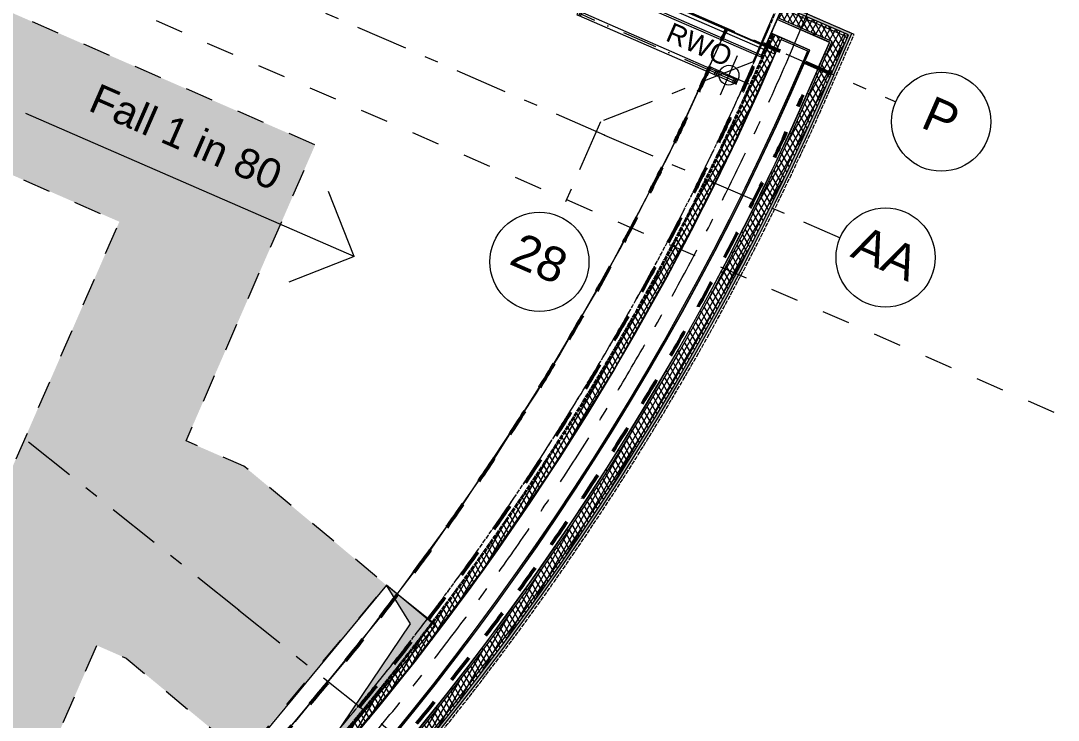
# Model space of a CAD drawing. Header units: millimetres. Extents: x -50172 to 162135, y -142603 to 4572.
# Drawn here: x -8827 to 1637, y -61521 to -54466 of the extents above; entities that cross this region are included whole.
import ezdxf
from ezdxf.enums import TextEntityAlignment as Align

# ---------------------------------------------------------------- set-up
doc = ezdxf.new("R2010")
doc.units = ezdxf.units.MM
doc.header["$MEASUREMENT"] = 0
for name, pattern in [('Dashed', [564.444447, 282.222223, -282.222223]), ('Dot & Dashed', [670.277762, 352.777767, -176.388884, 0, -141.111112]), ('Double Dashed', [1093.611073, 529.166651, -211.666656, 141.111112, -211.666656]), ('Hidden Line', [55, 45, -10])]:
    doc.linetypes.add(name, pattern=pattern)
for name, color, linetype in [('A-20-M_Floor_Slab', 7, 'Continuous'), ('A-20-M_Roof', 7, 'Continuous'), ('A-25-M_Curtain_Wall', 7, 'Continuous'), ('A-25-M_Wall_Ext', 7, 'Continuous'), ('A-95-MC_Marker_Section_P2.Marker', 7, 'Continuous'), ('New_A-15-MG_Structural_Grid_Phase_2', 7, 'Continuous'), ('New_A-20-M_Roof', 7, 'Continuous'), ('New_A-20-M_Roof_Accessory', 7, 'Continuous'), ('New_A-25-M_Wall_Ext', 7, 'Continuous'), ('New_A-25-M_Wall_Int', 7, 'Continuous')]:
    doc.layers.add(name, color=color, linetype=linetype)
for name, color, linetype, lineweight, true_color in [('A-20-M_Floor_Slab_Pen_No__107', 7, 'Continuous', 15, 0xa6a6a6), ('A-25-M_Curtain_Wall_Pen_No__69', 7, 'Continuous', 20, 0x606060), ('A-25-M_Wall_Ext_Pen_No__107', 7, 'Continuous', 15, 0xa6a6a6), ('New_A-15-MG_Structural_Grid_Phase_2_Pen_No__222', 7, 'Continuous', 13, 0x65af33), ('New_A-20-M_Roof_Accessory_Pen_No__61', 7, 'Continuous', 20, 0x6a6a6a), ('New_A-20-M_Roof_Accessory_Pen_No__81', 7, 'Continuous', 20, 0x6a6a6a), ('New_A-25-M_Wall_Ext_Pen_No__64', 7, 'Continuous', 20, 0x606060), ('New_A-95-P_Drawing_Pen_No__82', 7, 'Continuous', 20, 0xaaaaaa)]:
    doc.layers.add(name, color=color, linetype=linetype, lineweight=lineweight, true_color=true_color)
for name, color, linetype, lineweight in [('A-20-M_Floor_Slab_Pen_No__193', 7, 'Continuous', 18), ('A-20-M_Floor_Slab_Pen_No__195', 7, 'Continuous', 35), ('A-20-M_Floor_Slab_Pen_No__4', 7, 'Continuous', 20), ('A-20-M_Floor_Slab_Pen_No__87', 8, 'Continuous', 20), ('A-20-M_Floor_Slab_Pen_No__89', 8, 'Continuous', 20), ('A-20-M_Roof_Accessory_Pen_No__156', 5, 'Continuous', 50), ('A-20-M_Roof_Pen_No__93', 8, 'Continuous', 13), ('A-25-M_Curtain_Wall_Pen_No__90', 8, 'Continuous', 20), ('A-25-M_Wall_Ext_Pen_No__1', 7, 'Continuous', 13), ('A-25-M_Wall_Ext_Pen_No__195', 7, 'Continuous', 35), ('A-25-M_Wall_Ext_Pen_No__4', 7, 'Continuous', 20), ('A-95-MC_Marker_Section_P2.Marker_Pen_No__1', 7, 'Continuous', 13), ('New_A-20-M_Roof_Accessory_Pen_No__1', 7, 'Continuous', 13), ('New_A-20-M_Roof_Accessory_Pen_No__156', 5, 'Continuous', 50), ('New_A-20-M_Roof_Pen_No__92', 8, 'Continuous', 13), ('New_A-25-M_Wall_Ext_Pen_No__16', 7, 'Continuous', 20), ('New_A-25-M_Wall_Int_Pen_No__174', 1, 'Continuous', 25), ('New_A-25-M_Wall_Int_Pen_No__87', 8, 'Continuous', 20), ('New_A-60-M_Mechanical_Pen_No__1', 7, 'Continuous', 13), ('New_A-95-P_Drawing_Pen_No__1', 7, 'Continuous', 13), ('New_A-95-P_Text_1_50_GA_Pen_No__1', 7, 'Continuous', 13)]:
    doc.layers.add(name, color=color, linetype=linetype, lineweight=lineweight)
doc.styles.add('GENERATED_STYLE_4', font='')
doc.styles.get('GENERATED_STYLE_4').set_extended_font_data('Swis721 BT')
pattern_1 = [(60, (0, 0), (-43.30127, 25), []), (120, (0, 0), (43.30127, 25), [])]
pattern_2 = [(0, (0, 0), (0, 200), [])]
pattern_3 = [(156.4404, (0, 0), (69.2305, 158.76755), [0, -100]), (156.4404, (-80.45, -59.4), (69.2305, 158.76755), [0, -100])]

# ---------------------------------------------------------------- blocks, each defined once
blk = doc.blocks.new('Roof_8_1', base_point=(-44547, -52585))
at = {"layer": 'New_A-20-M_Roof_Pen_No__92', "linetype": 'Continuous', "flags": 128}
for points in [[(-6675, -52382), (-1209, -54774)], [(-1209, -54774), (-1376, -55158), (-1596, -55638), (-1826, -56114), (-2065, -56585), (-2312, -57052), (-2569, -57514), (-2834, -57972), (-3108, -58424), (-3390, -58871), (-3681, -59312), (-3980, -59748), (-4287, -60178), (-4603, -60602), (-4926, -61020), (-5258, -61432), (-5597, -61837)], [(-5138, -60160), (-6562, -61883)], [(-4644, -60568), (-5138, -60160)], [(-6068, -62291), (-4644, -60568)]]:
    blk.add_lwpolyline(points, dxfattribs=at)
blk = doc.blocks.new('Slab_10_1', base_point=(-1355, -54813))
at = {"layer": 'A-20-M_Floor_Slab_Pen_No__89', "linetype": 'Continuous', "flags": 128}
blk.add_lwpolyline([(-1355, -54813), (-1168, -54385), (-6529, -52047), (-6716, -52476)], close=True, dxfattribs=at)
blk = doc.blocks.new('Wall_203_1', base_point=(-444, -54595))
at = {"layer": 'A-25-M_Wall_Ext_Pen_No__107', "linetype": 'Continuous'}
h = blk.add_hatch(dxfattribs=at)
h.set_pattern_fill('Batt_Insulation_0001', color=256, style=0, pattern_type=2)
h.set_pattern_definition(pattern_1)
h.paths.add_polyline_path([(-650, -55000), (-480, -54609), (-513, -54622), (-673, -54990)])
blk.add_hatch(color=256, dxfattribs=at).paths.add_polyline_path([(-625, -55010), (-444, -54595), (-480, -54609), (-650, -55000)])
at = {"layer": 'A-25-M_Wall_Ext_Pen_No__107', "linetype": 'Continuous', "lineweight": 0, "true_color": 0x535353}
for points in [[(-781, -54943), (-668, -54683), (-671, -54684), (-783, -54942)], [(-921, -54883), (-868, -54762), (-871, -54763), (-923, -54882)]]:
    blk.add_hatch(color=251, dxfattribs=at).paths.add_polyline_path(points)
at = {"layer": 'A-25-M_Wall_Ext_Pen_No__107', "linetype": 'Continuous'}
h = blk.add_hatch(dxfattribs=at)
h.set_pattern_fill('Plywood_0001', color=256, style=0, pattern_type=2)
h.set_pattern_definition(pattern_2)
h.paths.add_polyline_path([(-765, -54950), (-644, -54674), (-668, -54683), (-781, -54943)])
h = blk.add_hatch(dxfattribs=at)
h.set_pattern_fill('Batt_Insulation_0001', color=256, style=0, pattern_type=2)
h.set_pattern_definition(pattern_1)
h.paths.add_polyline_path([(-673, -54990), (-513, -54622), (-644, -54674), (-765, -54950)])
h = blk.add_hatch(dxfattribs=at)
h.set_pattern_fill('Plaster_0001', color=256, style=0, pattern_type=2)
h.set_pattern_definition([(66.4404, (0, 0), (-158.76755, 69.2305), [0, -100]), (66.4404, (-59.4, 80.45), (-158.76755, 69.2305), [0, -100])])
h.paths.add_polyline_path([(-923, -54882), (-871, -54763), (-891, -54770), (-937, -54876)])
at = {"layer": 'A-25-M_Wall_Ext_Pen_No__1', "linetype": 'Continuous'}
for p, q in [((-650, -55000), (-480, -54609)), ((-783, -54942), (-671, -54684)), ((-781, -54943), (-668, -54683)), ((-765, -54950), (-644, -54674)), ((-673, -54990), (-513, -54622)), ((-923, -54882), (-871, -54763)), ((-921, -54883), (-868, -54762))]:
    blk.add_line(p, q, dxfattribs=at)
at = {"layer": 'A-25-M_Wall_Ext_Pen_No__1', "linetype": 'Continuous', "flags": 128}
for points in [[(-625, -55010), (-444, -54595)], [(-891, -54770), (-937, -54876)]]:
    blk.add_lwpolyline(points, dxfattribs=at)
blk = doc.blocks.new('Wall_204_1', base_point=(-38295, -69817))
at = {"layer": 'A-25-M_Wall_Ext_Pen_No__107', "linetype": 'Continuous', "lineweight": 0, "true_color": 0x535353}
for points in [[(-38161, -69524, 0.417286), (-921, -54883), (-923, -54882, -0.417285), (-38160, -69522)], [(-38224, -69662, 0.417299), (-781, -54943), (-783, -54942, -0.417299), (-38223, -69660)]]:
    blk.add_hatch(color=251, dxfattribs=at).paths.add_polyline_path(points)
at = {"layer": 'A-25-M_Wall_Ext_Pen_No__107', "linetype": 'Continuous'}
h = blk.add_hatch(dxfattribs=at)
h.set_pattern_fill('Plaster_0001', color=256, style=0, pattern_type=2)
h.set_pattern_definition([(201.458, (0, 0), (-63.3617, 161.19955), [0, -100]), (201.458, (-14.85, -98.89), (-63.3617, 161.19955), [0, -100])])
h.paths.add_polyline_path([(-38160, -69522, 0.417285), (-923, -54882), (-937, -54876, -0.417284), (-38154, -69508)])
blk.add_hatch(color=256, dxfattribs=at).paths.add_polyline_path([(-38295, -69817, 0.417314), (-625, -55010), (-650, -55000, -0.417312), (-38283, -69792)])
h = blk.add_hatch(dxfattribs=at)
h.set_pattern_fill('Batt_Insulation_0001', color=256, style=0, pattern_type=2)
h.set_pattern_definition(pattern_1)
h.paths.add_polyline_path([(-38283, -69792, 0.417312), (-650, -55000), (-673, -54990, -0.41731), (-38273, -69770)])
h = blk.add_hatch(dxfattribs=at)
h.set_pattern_fill('Batt_Insulation_0001', color=256, style=0, pattern_type=2)
h.set_pattern_definition(pattern_1)
h.paths.add_polyline_path([(-38273, -69770, 0.41731), (-673, -54990), (-765, -54950, -0.417301), (-38232, -69679)])
h = blk.add_hatch(dxfattribs=at)
h.set_pattern_fill('Plywood_0001', color=256, style=0, pattern_type=2)
h.set_pattern_definition(pattern_2)
h.paths.add_polyline_path([(-38232, -69679, 0.417301), (-765, -54950), (-781, -54943, -0.417299), (-38224, -69662)])
at = {"layer": 'A-25-M_Wall_Ext_Pen_No__1', "linetype": 'Continuous'}
for radius, start, end in [(28148, 246.1625, 336.7628), (28146, 246.1625, 336.7628), (28131, 246.1629, 336.7629), (28470, 246.1551, 336.7609), (28443, 246.1557, 336.7611), (28418, 246.1562, 336.7612), (28318, 246.1585, 336.7618), (28300, 246.159, 336.7619), (28298, 246.159, 336.7619)]:
    blk.add_arc((-26785, -43777), radius, start, end, dxfattribs=at)
blk = doc.blocks.new('Wall_209_1', base_point=(-444, -54595))
at = {"layer": 'A-25-M_Wall_Ext_Pen_No__107', "linetype": 'Continuous'}
blk.add_hatch(color=256, dxfattribs=at).paths.add_polyline_path([(-444, -54595), (-1130, -54296), (-1140, -54321), (-480, -54609)])
h = blk.add_hatch(dxfattribs=at)
h.set_pattern_fill('Batt_Insulation_0001', color=256, style=0, pattern_type=2)
h.set_pattern_definition(pattern_1)
h.paths.add_polyline_path([(-513, -54622), (-1150, -54344), (-1190, -54436), (-644, -54674)])
h = blk.add_hatch(dxfattribs=at)
h.set_pattern_fill('Batt_Insulation_0001', color=256, style=0, pattern_type=2)
h.set_pattern_definition(pattern_1)
h.paths.add_polyline_path([(-480, -54609), (-1140, -54321), (-1150, -54344), (-513, -54622)])
h = blk.add_hatch(dxfattribs=at)
h.set_pattern_fill('Plywood_0001', color=256, style=0, pattern_type=2)
h.set_pattern_definition(pattern_2)
h.paths.add_polyline_path([(-644, -54674), (-1190, -54436), (-1198, -54452), (-668, -54683)])
at = {"layer": 'A-25-M_Wall_Ext_Pen_No__107', "linetype": 'Continuous', "lineweight": 0, "true_color": 0x535353}
for points in [[(-668, -54683), (-1198, -54452), (-1198, -54454), (-671, -54684)], [(-868, -54762), (-1258, -54592), (-1259, -54593), (-871, -54763)]]:
    blk.add_hatch(color=251, dxfattribs=at).paths.add_polyline_path(points)
at = {"layer": 'A-25-M_Wall_Ext_Pen_No__107', "linetype": 'Continuous'}
h = blk.add_hatch(dxfattribs=at)
h.set_pattern_fill('Plaster_0001', color=256, style=0, pattern_type=2)
h.set_pattern_definition(pattern_3)
h.paths.add_polyline_path([(-1242, -54601), (-1259, -54593), (-1265, -54607), (-1248, -54614)])
h = blk.add_hatch(dxfattribs=at)
h.set_pattern_fill('Batt_Insulation_0001', color=256, style=0, pattern_type=2)
h.set_pattern_definition(pattern_1)
h.paths.add_polyline_path([(-1247, -54615), (-1157, -54654), (-1151, -54641), (-1241, -54601)])
h = blk.add_hatch(dxfattribs=at)
h.set_pattern_fill('Plaster_0001', color=256, style=0, pattern_type=2)
h.set_pattern_definition(pattern_3)
h.paths.add_polyline_path([(-1157, -54654), (-891, -54770), (-871, -54763), (-1151, -54641)])
at = {"layer": 'A-25-M_Wall_Ext_Pen_No__1', "linetype": 'Continuous'}
for p, q in [((-513, -54622), (-1150, -54344)), ((-480, -54609), (-1140, -54321)), ((-668, -54683), (-1198, -54452)), ((-671, -54684), (-1198, -54454)), ((-644, -54674), (-1190, -54436)), ((-1242, -54601), (-1259, -54593)), ((-868, -54762), (-1258, -54592)), ((-1241, -54601), (-1242, -54601)), ((-1151, -54641), (-1241, -54601)), ((-871, -54763), (-1151, -54641))]:
    blk.add_line(p, q, dxfattribs=at)
at = {"layer": 'A-25-M_Wall_Ext_Pen_No__1', "linetype": 'Continuous', "flags": 128}
for points in [[(-1130, -54296), (-1265, -54607)], [(-444, -54595), (-1130, -54296)], [(-1265, -54607), (-1248, -54614)], [(-1157, -54654), (-891, -54770)]]:
    blk.add_lwpolyline(points, dxfattribs=at)
at = {"layer": 'A-25-M_Wall_Ext_Pen_No__195', "linetype": 'Hidden Line'}
for p, q in [((-1242, -54601), (-1248, -54614)), ((-1247, -54615), (-1241, -54601))]:
    blk.add_line(p, q, dxfattribs=at)
at = {"layer": 'A-25-M_Wall_Ext_Pen_No__4', "linetype": 'Continuous'}
blk.add_line((-1157, -54654), (-1151, -54641), dxfattribs=at)
blk = doc.blocks.new('Wall_216_1', base_point=(-7024, -52232))
at = {"layer": 'A-20-M_Floor_Slab_Pen_No__87', "linetype": 'Continuous', "flags": 128}
for points in [[(-7063, -52322), (-7024, -52232)], [(-1315, -54722), (-7024, -52232)], [(-7064, -52324), (-7063, -52322)], [(-7064, -52324), (-6899, -52396)], [(-6807, -52436), (-1355, -54813)], [(-1354, -54812), (-1315, -54722)], [(-1355, -54813), (-1354, -54812)]]:
    blk.add_lwpolyline(points, dxfattribs=at)
blk = doc.blocks.new('Wall_217_1', base_point=(-1203, -54760))
at = {"layer": 'A-20-M_Floor_Slab_Pen_No__107', "linetype": 'Continuous'}
h = blk.add_hatch(dxfattribs=at)
h.set_pattern_fill('Batt_Insulation_0001', color=256, style=0, pattern_type=2)
h.set_pattern_definition(pattern_1)
h.paths.add_polyline_path([(-1247, -54615), (-1293, -54721), (-1203, -54760), (-1157, -54654)])
at = {"layer": 'A-20-M_Floor_Slab_Pen_No__193', "linetype": 'Continuous', "flags": 128}
for points in [[(-1295, -54720), (-1293, -54721)], [(-1293, -54721), (-1203, -54760)]]:
    blk.add_lwpolyline(points, dxfattribs=at)
at = {"layer": 'A-20-M_Floor_Slab_Pen_No__195', "linetype": 'Hidden Line'}
blk.add_line((-1247, -54615), (-1293, -54721), dxfattribs=at)
at = {"layer": 'A-20-M_Floor_Slab_Pen_No__195', "linetype": 'Hidden Line', "flags": 128}
blk.add_lwpolyline([(-1248, -54614), (-1295, -54720)], dxfattribs=at)
at = {"layer": 'A-20-M_Floor_Slab_Pen_No__4', "linetype": 'Continuous', "flags": 128}
blk.add_lwpolyline([(-1203, -54760), (-1157, -54654)], dxfattribs=at)
blk = doc.blocks.new('*X685')
at = {"layer": 'A-20-M_Floor_Slab_Pen_No__107', "linetype": 'Continuous'}
for points in [[(-1443, -55050), (-1441, -55050), (-1374, -54900), (-1376, -54900)], [(-1353, -54849), (-1376, -54900), (-1374, -54900), (-1353, -54854)], [(-1443, -55050), (-1503, -55181), (-1503, -55186), (-1441, -55050)], [(-1714, -55650), (-1712, -55650), (-1653, -55519), (-1653, -55514)], [(-1788, -55800), (-1786, -55800), (-1717, -55660), (-1712, -55650), (-1714, -55650), (-1718, -55659)], [(-1788, -55800), (-1803, -55829), (-1803, -55834), (-1786, -55800)], [(-1953, -56131), (-2012, -56250), (-2010, -56250), (-1953, -56136)], [(-2086, -56400), (-2084, -56400), (-2010, -56250), (-2012, -56250)], [(-2086, -56400), (-2103, -56433), (-2103, -56437), (-2084, -56400)], [(-2253, -56722), (-2323, -56850), (-2320, -56850), (-2253, -56726)], [(-2403, -56997), (-2403, -57000), (-2402, -57000), (-2320, -56850), (-2323, -56850)], [(-2403, -57000), (-2403, -57002), (-2402, -57000)], [(-2649, -57450), (-2647, -57450), (-2565, -57300), (-2567, -57300)], [(-2567, -57300), (-2565, -57300), (-2553, -57277), (-2553, -57273)], [(-2703, -57548), (-2667, -57487), (-2647, -57450), (-2649, -57450), (-2669, -57486), (-2703, -57544)], [(-2853, -57797), (-2914, -57900), (-2912, -57900), (-2853, -57801)], [(-2914, -57900), (-3003, -58050), (-3003, -58050), (-3001, -58050), (-2912, -57900)], [(-3003, -58054), (-3001, -58050), (-3003, -58050)], [(-3277, -58500), (-3274, -58500), (-3193, -58373), (-3179, -58350), (-3181, -58350), (-3194, -58372)], [(-3153, -58303), (-3181, -58350), (-3179, -58350), (-3153, -58306)], [(-3277, -58500), (-3303, -58541), (-3303, -58545), (-3274, -58500)], [(-3567, -58950), (-3564, -58950), (-3468, -58800), (-3470, -58800)], [(-3470, -58800), (-3468, -58800), (-3453, -58777), (-3453, -58774)], [(-3567, -58950), (-3603, -59006), (-3603, -59010), (-3564, -58950)], [(-3865, -59400), (-3863, -59400), (-3758, -59250), (-3761, -59250)], [(-3753, -59239), (-3761, -59250), (-3758, -59250), (-3753, -59243)], [(-3903, -59454), (-3903, -59457), (-3863, -59400), (-3865, -59400)], [(-4180, -59850), (-4177, -59850), (-4073, -59700), (-4075, -59700)], [(-4053, -59669), (-4075, -59700), (-4073, -59700), (-4053, -59672)], [(-4203, -59883), (-4203, -59887), (-4177, -59850), (-4180, -59850)], [(-4503, -60296), (-4503, -60299), (-4391, -60150), (-4393, -60150)], [(-4393, -60150), (-4391, -60150), (-4353, -60100), (-4353, -60097)], [(-4733, -60600), (-4730, -60600), (-4653, -60498), (-4653, -60494)], [(-4803, -60693), (-4803, -60696), (-4730, -60600), (-4733, -60600)], [(-4959, -60900), (-4957, -60900), (-4953, -60895), (-4953, -60892)], [(-4963, -60905), (-5081, -61050), (-5079, -61050), (-4961, -60906), (-4957, -60900), (-4959, -60900)], [(-5081, -61050), (-5103, -61077), (-5103, -61080), (-5079, -61050)], [(-5253, -61261), (-5326, -61350), (-5323, -61350), (-5253, -61264)], [(-5326, -61350), (-5403, -61445), (-5403, -61448), (-5323, -61350)]]:
    blk.add_hatch(color=256, dxfattribs=at).paths.add_polyline_path(points)
blk = doc.blocks.new('Wall_236_1', base_point=(-30501, -71268))
at = {"layer": 'A-20-M_Floor_Slab_Pen_No__107', "linetype": 'Continuous'}
h = blk.add_hatch(dxfattribs=at)
h.set_pattern_fill('Batt_Insulation_0001', color=256, style=0, pattern_type=2)
h.set_pattern_definition(pattern_1)
h.paths.add_polyline_path([(-1293, -54721, -0.336913), (-30502, -71270), (-30515, -71368, 0.336913), (-1203, -54760)])
at = {"layer": 'A-20-M_Floor_Slab_Pen_No__193', "linetype": 'Continuous', "flags": 128}
for points in [[(-1295, -54720), (-1293, -54721)], [(-1293, -54721), (-1203, -54760)]]:
    blk.add_lwpolyline(points, dxfattribs=at)
at = {"layer": 'A-20-M_Floor_Slab_Pen_No__195', "linetype": 'Hidden Line'}
for radius in [27739, 27737]:
    blk.add_arc((-26784, -43782), radius, 262.2968, 336.7743, dxfattribs=at)
at = {"layer": 'A-20-M_Floor_Slab_Pen_No__4', "linetype": 'Continuous'}
blk.add_arc((-26784, -43782), 27837, 262.2968, 336.7743, dxfattribs=at)
at = {"layer": 'A-20-M_Floor_Slab', "color": 250, "lineweight": 50, "true_color": 0x2a2a2a}
blk.add_blockref('*X685', (0, 0), dxfattribs=at)
blk = doc.blocks.new('Morph_1_1')
at = {"layer": 'A-20-M_Roof_Pen_No__93', "linetype": 'Continuous', "flags": 128}
for points in [[(-1725, -54584), (-2231, -55689), (-2786, -56771), (-3388, -57826), (-4036, -58854), (-4730, -59852), (-5468, -60818), (-6247, -61751)], [(-1222, -54804), (-1725, -54584)], [(-5638, -61884), (-4880, -60958), (-4162, -60001), (-3486, -59014), (-2852, -57999), (-2263, -56958), (-1719, -55892), (-1222, -54804)]]:
    blk.add_lwpolyline(points, dxfattribs=at)
blk = doc.blocks.new('Morph_3_1')
at = {"layer": 'A-20-M_Roof_Pen_No__93', "linetype": 'Continuous', "flags": 128}
for points in [[(-6874, -52339), (-1725, -54584)], [(-1725, -54584), (-2299, -55828), (-2934, -57042), (-3630, -58222), (-4384, -59366), (-5194, -60471), (-6059, -61533), (-6976, -62551), (-7943, -63522), (-8958, -64442), (-10017, -65311), (-11119, -66125), (-12260, -66883), (-13438, -67583), (-14649, -68223), (-15891, -68801), (-17161, -69316)]]:
    blk.add_lwpolyline(points, dxfattribs=at)
blk = doc.blocks.new('Railing Horizontal 19_2')
at = {"layer": 'New_A-25-M_Wall_Ext_Pen_No__16', "linetype": 'Dot & Dashed'}
blk.add_line((0, 0), (1510, 0), dxfattribs=at)
at = {"layer": 'New_A-25-M_Wall_Ext_Pen_No__64', "linetype": 'Continuous'}
for p, q in [((20, 20), (-20, 20)), ((-20, 20), (-20, -20)), ((0, 20), (0, -20)), ((1510, 20), (0, 20)), ((20, -20), (20, 20)), ((1530, 20), (1490, 20)), ((1490, 20), (1490, -20)), ((1510, -20), (1510, 20)), ((1530, -20), (1530, 20)), ((-20, -20), (20, -20)), ((0, -20), (1510, -20)), ((1490, -20), (1530, -20))]:
    blk.add_line(p, q, dxfattribs=at)
blk = doc.blocks.new('Railing Horizontal 19_3')
at = {"layer": 'New_A-25-M_Wall_Ext_Pen_No__16', "linetype": 'Dot & Dashed'}
blk.add_line((0, 0), (200, 0), dxfattribs=at)
at = {"layer": 'New_A-25-M_Wall_Ext_Pen_No__64', "linetype": 'Continuous'}
for p, q in [((20, 20), (-20, 20)), ((-20, 20), (-20, -20)), ((0, 20), (0, -20)), ((200, 20), (0, 20)), ((20, -20), (20, 20)), ((220, 20), (180, 20)), ((180, 20), (180, -20)), ((200, -20), (200, 20)), ((220, -20), (220, 20)), ((-20, -20), (20, -20)), ((0, -20), (200, -20)), ((180, -20), (220, -20))]:
    blk.add_line(p, q, dxfattribs=at)
blk = doc.blocks.new('Standard grid marker_12')
at = {"layer": 'New_A-15-MG_Structural_Grid_Phase_2_Pen_No__222', "linetype": 'Double Dashed'}
for p, q in [((2591, 1), (0, 1)), ((2591, 0), (2591, 1)), ((2591, 0), (19467, 0))]:
    blk.add_line(p, q, dxfattribs=at)
blk.add_point((2591, 0), dxfattribs=at)
at = {"layer": 'New_A-15-MG_Structural_Grid_Phase_2_Pen_No__222', "style": 'GENERATED_STYLE_4'}
for tag, p in [('AC_MarkerText_1_0', (-500, 44)), ('AC_MarkerText_1_1', (22558, 44))]:
    blk.add_attdef(tag, text='', height=350, rotation=195.0277, dxfattribs=at).set_placement(p, align=Align.MIDDLE_CENTER)
blk = doc.blocks.new('Standard grid marker_13')
at = {"layer": 'New_A-15-MG_Structural_Grid_Phase_2_Pen_No__222', "linetype": 'Double Dashed'}
for q in [(0, 0), (20064, 0)]:
    blk.add_line((2591, 0), q, dxfattribs=at)
at = {"layer": 'New_A-15-MG_Structural_Grid_Phase_2_Pen_No__222', "linetype": 'Continuous'}
blk.add_circle((-500, 0), 500, dxfattribs=at)
at = {"layer": 'New_A-15-MG_Structural_Grid_Phase_2_Pen_No__222', "linetype": 'Double Dashed'}
blk.add_point((2591, 0), dxfattribs=at)
blk.add_point((2591, 0), dxfattribs=at)
at = {"layer": 'New_A-15-MG_Structural_Grid_Phase_2_Pen_No__222', "style": 'GENERATED_STYLE_4'}
for tag, p in [('AC_MarkerText_1_0', (-500, 43)), ('AC_MarkerText_1_1', (23154, 43))]:
    blk.add_attdef(tag, text='', height=350, rotation=180, dxfattribs=at).set_placement(p, align=Align.MIDDLE_CENTER)
blk = doc.blocks.new('Standard grid marker_24')
at = {"layer": 'New_A-15-MG_Structural_Grid_Phase_2_Pen_No__222', "linetype": 'Double Dashed'}
blk.add_line((-311, 27976), (-826, 27970), dxfattribs=at)
blk.add_arc((0, 0), 27978, 0, 90.636, dxfattribs=at)
at = {"layer": 'New_A-15-MG_Structural_Grid_Phase_2_Pen_No__222', "style": 'GENERATED_STYLE_4'}
blk.add_attdef('AC_MarkerText_1', text='', height=350, rotation=90.3066, dxfattribs=at).set_placement((-1326, 28008), align=Align.MIDDLE_CENTER)
blk = doc.blocks.new('Beam_7_1', base_point=(-6529, -52047))
at = {"layer": 'A-25-M_Curtain_Wall_Pen_No__69', "linetype": 'Dot & Dashed'}
blk.add_line((-6529, -52047), (-1169, -54384), dxfattribs=at)
at = {"layer": 'A-25-M_Curtain_Wall_Pen_No__90', "linetype": 'Continuous'}
for p, q in [((-6724, -52494), (-6520, -52028)), ((-6520, -52028), (-1161, -54365)), ((-6724, -52494), (-1364, -54831)), ((-1364, -54831), (-1161, -54365))]:
    blk.add_line(p, q, dxfattribs=at)
blk = doc.blocks.new('Beam_8_1', base_point=(-1414, -54844))
at = {"layer": 'A-25-M_Curtain_Wall_Pen_No__69', "linetype": 'Dot & Dashed'}
blk.add_line((-1414, -54844), (-1168, -54280), dxfattribs=at)
at = {"layer": 'A-25-M_Curtain_Wall_Pen_No__90', "linetype": 'Hidden Line'}
for p, q in [((-1414, -54844), (-1168, -54280)), ((-423, -54604), (-1168, -54280)), ((-669, -55169), (-423, -54604))]:
    blk.add_line(p, q, dxfattribs=at)
blk = doc.blocks.new('Beam_9_1', base_point=(-37983, -69091))
at = {"layer": 'A-25-M_Curtain_Wall_Pen_No__69', "linetype": 'Dot & Dashed'}
blk.add_arc((-26783, -43782), 27676, 246.129, 336.4401, dxfattribs=at)
at = {"layer": 'A-25-M_Curtain_Wall_Pen_No__90', "linetype": 'Hidden Line'}
for radius, start in [(27676, 246.129), (28489, 246.1079)]:
    blk.add_arc((-26783, -43782), radius, start, 336.4401, dxfattribs=at)
blk = doc.blocks.new('Polyline_8_1', base_point=(-5464, -56845))
at = {"layer": 'New_A-20-M_Roof_Accessory_Pen_No__1', "linetype": 'Continuous'}
for q in [(-5723, -56187), (-6122, -57104)]:
    blk.add_line((-5464, -56845), q, dxfattribs=at)
at = {"layer": 'New_A-20-M_Roof_Accessory_Pen_No__81', "linetype": 'Continuous', "flags": 128}
blk.add_lwpolyline([(-5464, -56845), (-8775, -55401)], dxfattribs=at)
blk = doc.blocks.new('Wall_254_1', base_point=(-1315, -54719))
at = {"layer": 'New_A-25-M_Wall_Int_Pen_No__87', "linetype": 'Continuous', "flags": 128}
for points in [[(-6877, -51896), (-6957, -52078)], [(-1169, -54384), (-6877, -51895)], [(-6877, -51895), (-6877, -51896)], [(-6958, -52082), (-7016, -52214)], [(-6957, -52079), (-6958, -52082)], [(-6957, -52078), (-6957, -52079)], [(-7017, -52216), (-7023, -52230)], [(-7023, -52230), (-1315, -54719)], [(-7016, -52214), (-7017, -52216)], [(-1169, -54385), (-1249, -54567)], [(-1169, -54384), (-1169, -54385)], [(-1250, -54571), (-1308, -54702)], [(-1249, -54568), (-1250, -54571)], [(-1249, -54567), (-1249, -54568)], [(-1309, -54705), (-1315, -54719)], [(-1308, -54702), (-1309, -54705)]]:
    blk.add_lwpolyline(points, dxfattribs=at)
blk = doc.blocks.new('Standard grid marker_31')
at = {"layer": 'New_A-15-MG_Structural_Grid_Phase_2_Pen_No__222', "linetype": 'Double Dashed'}
for p, q in [((1042, 1170), (0, 1170)), ((2212, 0), (1042, 1170)), ((2212, 0), (53473, 0))]:
    blk.add_line(p, q, dxfattribs=at)
at = {"layer": 'New_A-15-MG_Structural_Grid_Phase_2_Pen_No__222', "linetype": 'Continuous'}
blk.add_circle((-500, 1170), 500, dxfattribs=at)
at = {"layer": 'New_A-15-MG_Structural_Grid_Phase_2_Pen_No__222', "linetype": 'Double Dashed'}
blk.add_point((2212, 0), dxfattribs=at)
at = {"layer": 'New_A-15-MG_Structural_Grid_Phase_2_Pen_No__222', "style": 'GENERATED_STYLE_4'}
for tag, p in [('AC_MarkerText_1_0', (-500, 1206)), ('AC_MarkerText_1_1', (56184, 1206))]:
    blk.add_attdef(tag, text='', height=350, rotation=270, dxfattribs=at).set_placement(p, align=Align.MIDDLE_CENTER)
blk = doc.blocks.new('Standard grid marker_38')
at = {"layer": 'New_A-15-MG_Structural_Grid_Phase_2_Pen_No__222', "linetype": 'Double Dashed'}
blk.add_line((6679, 0), (0, 0), dxfattribs=at)
at = {"layer": 'New_A-15-MG_Structural_Grid_Phase_2_Pen_No__222', "linetype": 'Continuous'}
blk.add_circle((-500, 0), 500, dxfattribs=at)
at = {"layer": 'New_A-15-MG_Structural_Grid_Phase_2_Pen_No__222', "style": 'GENERATED_STYLE_4'}
for tag, p in [('AC_MarkerText_1_0', (-500, 43)), ('AC_MarkerText_1_1', (24048, 43))]:
    blk.add_attdef(tag, text='', height=350, rotation=180, dxfattribs=at).set_placement(p, align=Align.MIDDLE_CENTER)
blk = doc.blocks.new('Cutting Plane_5_1', base_point=(10470, -62287))
at = {"layer": 'A-95-MC_Marker_Section_P2.Marker_Pen_No__1', "linetype": 'Dashed'}
blk.add_line((3665, -59319), (-44301, -38404), dxfattribs=at)

msp = doc.modelspace()

# ---------------------------------------------------------------- hatches: boundary and pattern name
at = {"layer": 'New_A-60-M_Mechanical_Pen_No__1', "linetype": 'Continuous'}
msp.add_hatch(color=256, dxfattribs=at).paths.add_polyline_path([(-6071, -62294), (-4897, -60550), (-5138, -60160), (-4668, -60534)])
at = {"layer": 'New_A-95-P_Drawing_Pen_No__82', "linetype": 'Continuous', "lineweight": 0, "true_color": 0x2a2a2a}
msp.add_hatch(color=250, dxfattribs=at).paths.add_polyline_path([(-31001, -67079), (-31521, -70510), (-29294, -70845), (-29001, -68897), (-23859, -69671), (-18647, -67626), (-17907, -69474), (-15833, -68638), (-16553, -66804), (-9482, -64030), (-8059, -60766), (-7765, -60895), (-6575, -61878), (-5138, -60160), (-6333, -59160), (-6576, -58958), (-6866, -58832), (-7160, -58704), (-5858, -55719), (-15993, -51300), (-15874, -51025), (-20732, -48907), (-20852, -49182), (-22410, -48502), (-23289, -50518), (-21731, -51197), (-21843, -51454), (-20193, -52174), (-20341, -52513), (-18920, -53133), (-18772, -52793), (-17076, -53533), (-16964, -53276), (-14122, -54515), (-12343, -54526), (-11583, -54857), (-13411, -59048, -0.198912), (-13824, -59447), (-24028, -63475), (-30288, -62494), (-30767, -65554), (-28544, -65902), (-28298, -64331), (-23868, -65025), (-20230, -63588), (-19748, -64808), (-17655, -63982), (-18137, -62762), (-13276, -60843, 0.198912), (-12036, -59648), (-11810, -59131), (-11517, -59259), (-10789, -59860), (-10617, -59651), (-9356, -58125), (-10328, -57323), (-10617, -57196), (-10911, -57068), (-10208, -55457), (-7832, -56493), (-10609, -62861), (-24033, -68128)])

# ---------------------------------------------------------------- linework, layer by layer
at = {"layer": 'A-20-M_Roof_Accessory_Pen_No__156', "linetype": 'Dashed', "flags": 128}
for points in [[(-38653, -69626), (-38191, -68567, 0.421906), (-1707, -54542)], [(-38286, -69786), (-37987, -69098, 0.417571), (-1340, -54700)]]:
    msp.add_lwpolyline(points, format="xyb", dxfattribs=at)
msp.add_lwpolyline([(-652, -55000), (-1340, -54700)], dxfattribs=at)
at = {"layer": 'New_A-20-M_Roof_Accessory_Pen_No__156', "linetype": 'Dashed', "flags": 128}
msp.add_lwpolyline([(-38070, -69096), (-37276, -69442, 0.411078), (-937, -55214)], format="xyb", dxfattribs=at)
at = {"layer": 'New_A-20-M_Roof_Accessory_Pen_No__61', "linetype": 'Continuous', "flags": 128}
for points in [[(-1770, -55213), (-1597, -54817)], [(-1882, -54929), (-1486, -55101)]]:
    msp.add_lwpolyline(points, dxfattribs=at)
at = {"layer": 'New_A-20-M_Roof_Accessory_Pen_No__61', "linetype": 'Continuous'}
msp.add_circle((-1684, -55015), 100, dxfattribs=at)
at = {"layer": 'New_A-25-M_Wall_Int_Pen_No__174', "linetype": 'Continuous'}
msp.add_line((-495, -54608), (-486, -54612), dxfattribs=at)
at = {"layer": 'New_A-60-M_Mechanical_Pen_No__1', "linetype": 'Continuous', "flags": 128}
msp.add_lwpolyline([(-6071, -62294), (-4897, -60550), (-5138, -60160), (-4668, -60534)], close=True, dxfattribs=at)
at = {"layer": 'New_A-95-P_Drawing_Pen_No__1', "linetype": 'Dashed', "flags": 128}
msp.add_lwpolyline([(-31001, -67079), (-31521, -70510), (-29294, -70845), (-29001, -68897), (-23859, -69671), (-18647, -67626), (-17907, -69474), (-15833, -68638), (-16553, -66804), (-9482, -64030), (-8059, -60766), (-7765, -60895), (-6575, -61878), (-5138, -60160), (-6333, -59160), (-6576, -58958), (-6866, -58832), (-7160, -58704), (-5858, -55719), (-15993, -51300), (-15874, -51025), (-20732, -48907), (-20852, -49182), (-22410, -48502), (-23289, -50518), (-21731, -51197), (-21843, -51454), (-20193, -52174), (-20341, -52513), (-18920, -53133), (-18772, -52793), (-17076, -53533), (-16964, -53276), (-14122, -54515), (-12343, -54526), (-11583, -54857), (-13411, -59048, -0.198912), (-13824, -59447), (-24028, -63475), (-30288, -62494), (-30767, -65554), (-28544, -65902), (-28298, -64331), (-23868, -65025), (-20230, -63588), (-19748, -64808), (-17655, -63982), (-18137, -62762), (-13276, -60843, 0.198912), (-12036, -59648), (-11810, -59131), (-11517, -59259), (-10789, -59860), (-10617, -59651), (-9356, -58125), (-10328, -57323), (-10617, -57196), (-10911, -57068), (-10208, -55457), (-7832, -56493), (-10609, -62861), (-24033, -68128)], format="xyb", close=True, dxfattribs=at)

# ---------------------------------------------------------------- block references
at = {"layer": 'A-20-M_Floor_Slab', "color": 8, "linetype": 'Continuous', "lineweight": 20}
msp.add_blockref('Slab_10_1', (-1355, -54813), dxfattribs=at)
at = {"layer": 'A-20-M_Floor_Slab', "color": 250, "lineweight": 50, "true_color": 0x2a2a2a}
for name, p in [('Wall_216_1', (-7024, -52232)), ('Wall_217_1', (-1203, -54760)), ('Wall_236_1', (-30501, -71268))]:
    msp.add_blockref(name, p, dxfattribs=at)
at = {"layer": 'A-20-M_Roof', "linetype": 'Continuous', "lineweight": 0}
for name in ['Morph_3_1', 'Morph_1_1']:
    msp.add_blockref(name, (0, 0), dxfattribs=at)
at = {"layer": 'A-25-M_Curtain_Wall', "color": 8, "lineweight": 20}
for name, p in [('Beam_7_1', (-6529, -52047)), ('Beam_8_1', (-1414, -54844)), ('Beam_9_1', (-37983, -69091))]:
    msp.add_blockref(name, p, dxfattribs=at)
at = {"layer": 'A-25-M_Wall_Ext', "color": 250, "lineweight": 50, "true_color": 0x2a2a2a}
for name, p in [('Wall_209_1', (-444, -54595)), ('Wall_203_1', (-444, -54595)), ('Wall_204_1', (-38295, -69817))]:
    msp.add_blockref(name, p, dxfattribs=at)
at = {"layer": 'A-95-MC_Marker_Section_P2.Marker'}
msp.add_blockref('Cutting Plane_5_1', (10470, -62287), dxfattribs=at)
at = {"layer": 'New_A-15-MG_Structural_Grid_Phase_2', "color": 8, "linetype": 'Continuous', "lineweight": 15}
ref = msp.add_blockref('Standard grid marker_31', (-2324, -56907), dxfattribs=dict(at, zscale=1000, rotation=66.44041158399293))
ref.add_attrib('AC_MarkerText_1', '28', dxfattribs={"layer": 'New_A-15-MG_Structural_Grid_Phase_2_Pen_No__222', "color": 85, "true_color": 0x65af33, "height": 350, "rotation": 336.4404, "style": 'GENERATED_STYLE_4'}).set_placement((-3596, -56862), align=Align.MIDDLE_CENTER)
at = {"layer": 'New_A-15-MG_Structural_Grid_Phase_2', "color": 8, "linetype": 'Continuous', "lineweight": 15, "zscale": 1000}
for name, p, rotation in [('Standard grid marker_24', (-26784, -43781), 246.1337837427074), ('Standard grid marker_12', (-4601, -62026), 141.4127390902341)]:
    msp.add_blockref(name, p, dxfattribs=dict(at, rotation=rotation))
at = {"layer": 'New_A-15-MG_Structural_Grid_Phase_2', "color": 8, "linetype": 'Continuous', "lineweight": 15}
ref = msp.add_blockref('Standard grid marker_38', (-2, -55284), dxfattribs=dict(at, zscale=1000, rotation=156.4404115839929))
ref.add_attrib('AC_MarkerText_1', 'P', dxfattribs={"layer": 'New_A-15-MG_Structural_Grid_Phase_2_Pen_No__222', "color": 85, "true_color": 0x65af33, "height": 350, "rotation": 336.4404, "style": 'GENERATED_STYLE_4'}).set_placement((456, -55440), align=Align.MIDDLE_CENTER)
ref = msp.add_blockref('Standard grid marker_13', (-563, -56654), dxfattribs=dict(at, zscale=1000, rotation=156.4404115839914))
ref.add_attrib('AC_MarkerText_1', 'AA', dxfattribs={"layer": 'New_A-15-MG_Structural_Grid_Phase_2_Pen_No__222', "color": 85, "true_color": 0x65af33, "height": 350, "rotation": 336.4404, "style": 'GENERATED_STYLE_4'}).set_placement((-104, -56810), align=Align.MIDDLE_CENTER)
at = {"layer": 'New_A-20-M_Roof', "color": 8, "linetype": 'Continuous', "lineweight": 13}
msp.add_blockref('Roof_8_1', (-44547, -52585), dxfattribs=at)
at = {"layer": 'New_A-20-M_Roof_Accessory', "color": 251, "linetype": 'Continuous', "lineweight": 20, "true_color": 0x6a6a6a}
msp.add_blockref('Polyline_8_1', (-5464, -56845), dxfattribs=at)
at = {"layer": 'New_A-25-M_Wall_Ext', "color": 251, "linetype": 'Continuous', "lineweight": 20, "true_color": 0x606060, "zscale": 1000, "rotation": 156.4404114333874}
for name, p in [('Railing Horizontal 19_2', (-1807, -54998)), ('Railing Horizontal 19_3', (-1623, -55078))]:
    msp.add_blockref(name, p, dxfattribs=at)
at = {"layer": 'New_A-25-M_Wall_Int', "color": 250, "lineweight": 50, "true_color": 0x2a2a2a}
msp.add_blockref('Wall_254_1', (-1315, -54719), dxfattribs=at)

# ---------------------------------------------------------------- texts
at = {"layer": 'New_A-95-P_Text_1_50_GA_Pen_No__1', "linetype": 'Continuous', "attachment_point": 2, "rotation": 336.4404, "style": 'GENERATED_STYLE_4'}
for s, insert, char_height in [('\\A1;{\\fSwis721 BT|b0|i0|c0|p34;RWO }', (-1942, -54614), 200), ('\\A1;{\\fSwis721 BT|b0|i0|c0|p34;Fall 1 in 80}', (-7100, -55500), 300.01)]:
    msp.add_mtext(s, dxfattribs=dict(at, insert=insert, char_height=char_height))

doc.saveas('drawing.dxf')
